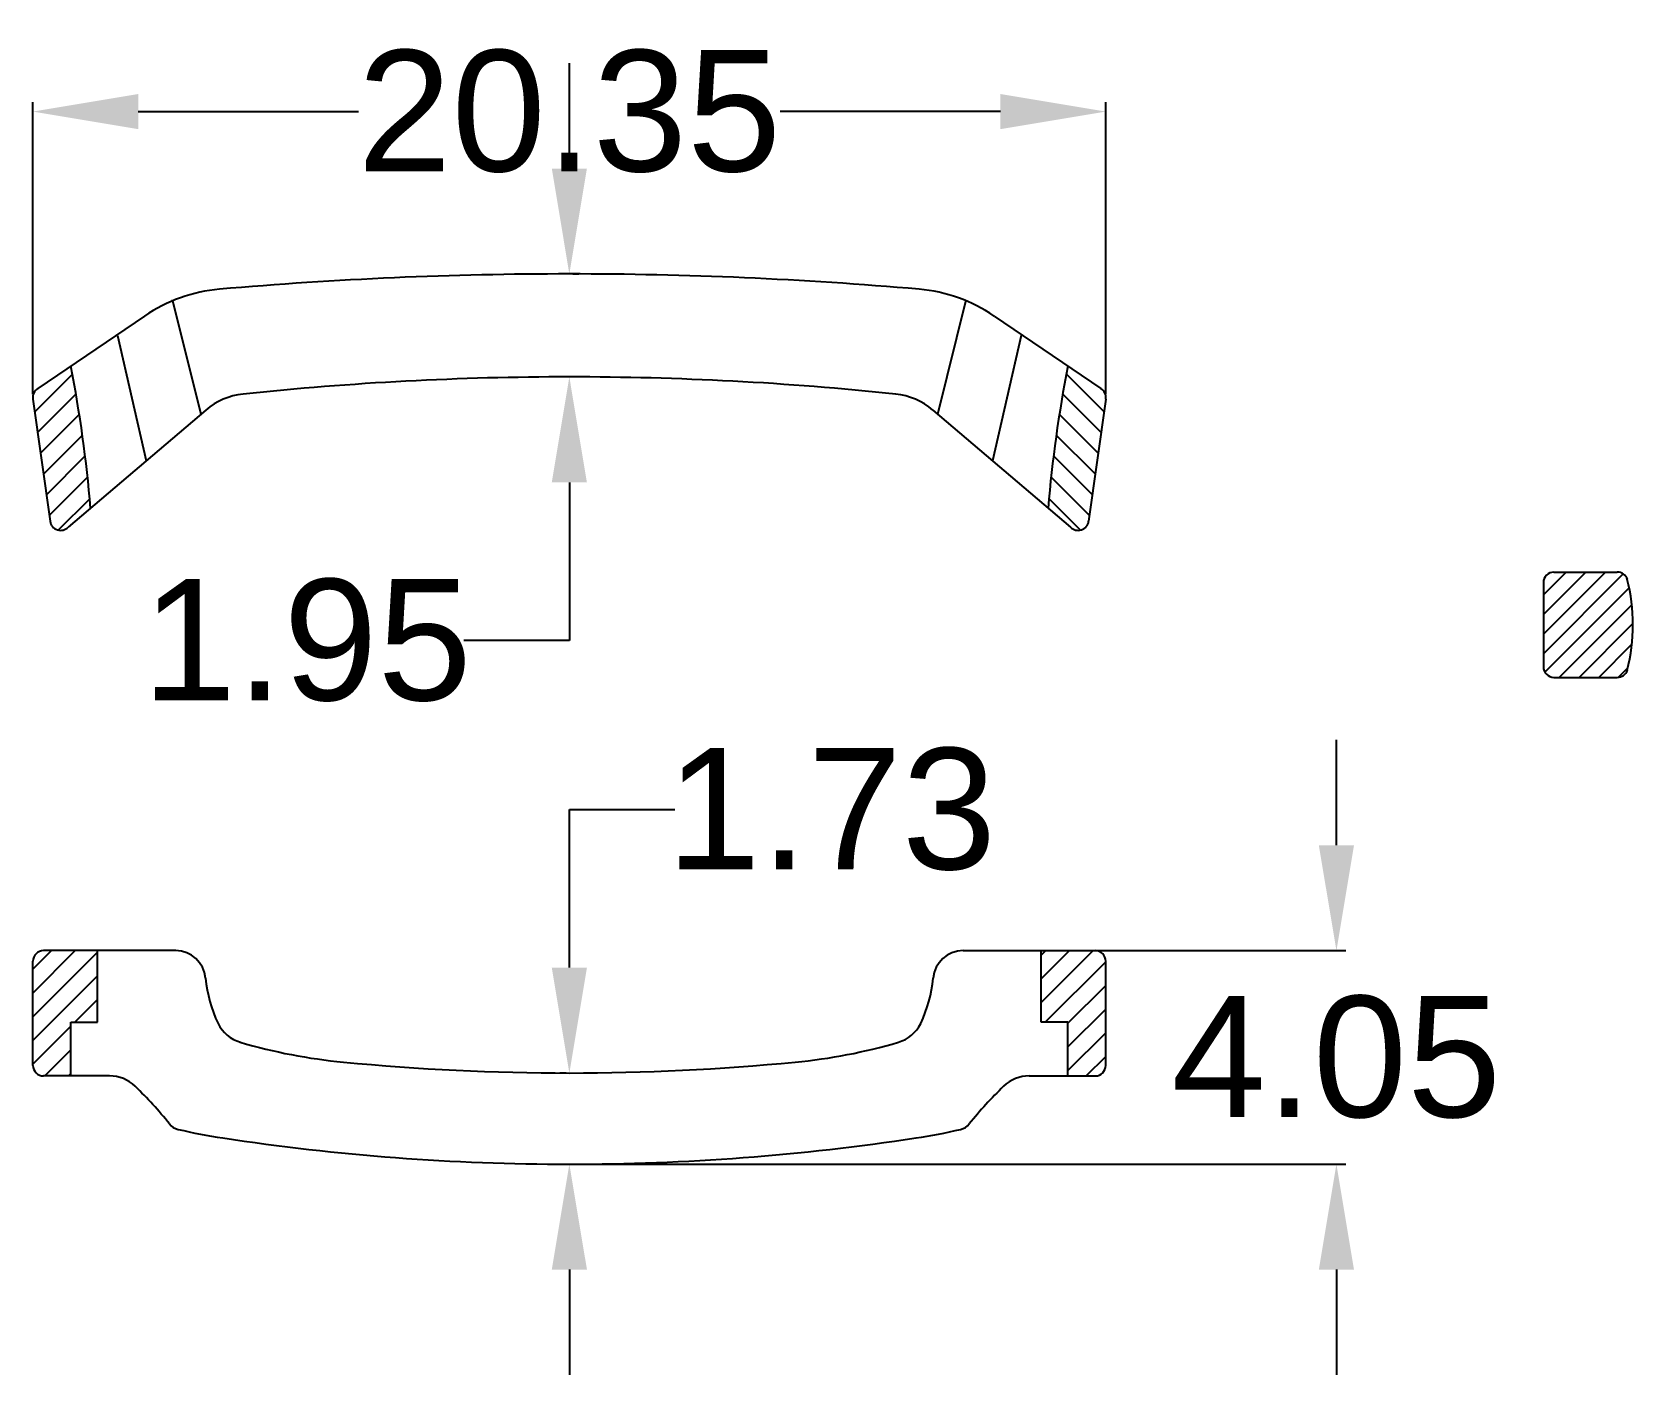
# Model space of a CAD drawing. Header units: millimetres. Extents: x 2939.3 to 2969.7, y 1611.7 to 1637.2.
import ezdxf

# ---------------------------------------------------------------- set-up
doc = ezdxf.new("R2010")
doc.units = ezdxf.units.MM
doc.linetypes.add('PHANTOM2', pattern=[1.25, 0.625, -0.125, 0.125, -0.125, 0.125, -0.125])
doc.layers.add('Section Line', color=6, linetype='PHANTOM2')
doc.styles.get("Standard").update_dxf_attribs({"font": 'arial.ttf'})
doc.dimstyles.new('Standard$0', dxfattribs={"dimtxt": 2.3, "dimasz": 2, "dimexe": 1, "dimexo": 1, "dimgap": 1, "dimtad": 0, "dimtih": 1, "dimtoh": 1, "dimdec": 1, "dimzin": 0, "dimdsep": 46, "dimtxsty": 'Standard', "dimcen": 0, "dimclrd": 4, "dimclre": 4, "dimclrt": 4, "dimadec": 1, "dimazin": 0, "dimtfac": 1, "dimtdec": 1, "dimtofl": 0, "dimtmove": 0, "dimatfit": 0, "dimfxl": 1, "dimtolj": 1, "dimtzin": 0, "dimarcsym": 0})
pattern_1 = [(45, (-26105.49574, 1575.90514), (-0.224506403, 0.224506403), [])]

# ---------------------------------------------------------------- blocks, each defined once
blk = doc.blocks.new('*D7')
at = {"color": 0, "lineweight": -2, "transparency": 16777216}
for p, q in [((2949.487, 1634.615), (2949.487, 1636.615)), ((2949.55, 1632.615), (2949.667, 1632.615)), ((2949.425, 1630.662), (2949.307, 1630.662)), ((2949.487, 1628.662), (2949.487, 1625.662)), ((2949.487, 1625.662), (2947.487, 1625.662))]:
    blk.add_line(p, q, dxfattribs=at)
at = {"color": 0, "transparency": 16777216}
for points in [[(2949.154, 1634.615), (2949.82, 1634.615), (2949.487, 1632.615)], [(2949.154, 1628.662), (2949.82, 1628.662), (2949.487, 1630.662)]]:
    blk.add_solid(points, dxfattribs=at)
at = {"layer": 'Defpoints', "color": 0, "transparency": 16777216}
for p in [(2949.487, 1632.615), (2949.487, 1630.662), (2949.487, 1630.662)]:
    blk.add_point(p, dxfattribs=at)
at = {"color": 0, "lineweight": 9, "transparency": 16777216, "insert": (2944.51, 1625.662), "char_height": 2.3, "attachment_point": 5}
blk.add_mtext('\\A1;1.95', dxfattribs=at)
blk = doc.blocks.new('*D8')
at = {"color": 0, "lineweight": -2, "transparency": 16777216}
for p, q in [((2939.31, 1630.333), (2939.31, 1635.875)), ((2959.664, 1630.333), (2959.664, 1635.875)), ((2941.31, 1635.695), (2945.488, 1635.695)), ((2957.664, 1635.695), (2953.486, 1635.695))]:
    blk.add_line(p, q, dxfattribs=at)
at = {"color": 0, "transparency": 16777216}
for points in [[(2941.31, 1636.028), (2941.31, 1635.362), (2939.31, 1635.695)], [(2957.664, 1636.028), (2957.664, 1635.362), (2959.664, 1635.695)]]:
    blk.add_solid(points, dxfattribs=at)
at = {"layer": 'Defpoints', "color": 0, "transparency": 16777216}
for p in [(2959.664, 1635.695), (2939.31, 1630.27), (2959.664, 1630.27)]:
    blk.add_point(p, dxfattribs=at)
at = {"color": 0, "lineweight": 9, "transparency": 16777216, "insert": (2949.487, 1635.695), "char_height": 2.3, "attachment_point": 5}
blk.add_mtext('\\A1;20.35', dxfattribs=at)
blk = doc.blocks.new('*D9')
at = {"color": 0, "lineweight": -2, "transparency": 16777216}
for p, q in [((2949.487, 1619.457), (2949.487, 1622.457)), ((2949.487, 1622.457), (2951.487, 1622.457)), ((2949.425, 1617.457), (2949.307, 1617.457)), ((2949.549, 1615.73), (2949.667, 1615.73)), ((2949.487, 1613.73), (2949.487, 1611.73))]:
    blk.add_line(p, q, dxfattribs=at)
at = {"color": 0, "transparency": 16777216}
for points in [[(2949.154, 1619.457), (2949.821, 1619.457), (2949.487, 1617.457)], [(2949.154, 1613.73), (2949.821, 1613.73), (2949.487, 1615.73)]]:
    blk.add_solid(points, dxfattribs=at)
at = {"layer": 'Defpoints', "color": 0, "transparency": 16777216}
for p in [(2949.487, 1617.457), (2949.487, 1615.73), (2949.487, 1615.73)]:
    blk.add_point(p, dxfattribs=at)
at = {"color": 0, "lineweight": 9, "transparency": 16777216, "insert": (2954.456, 1622.457), "char_height": 2.3, "attachment_point": 5}
blk.add_mtext('\\A1;1.73', dxfattribs=at)
blk = doc.blocks.new('*D6')
at = {"color": 0, "lineweight": -2, "transparency": 16777216}
for p, q in [((2964.037, 1621.779), (2964.037, 1623.779)), ((2957.797, 1619.779), (2964.217, 1619.779)), ((2949.549, 1615.73), (2964.217, 1615.73)), ((2964.037, 1613.73), (2964.037, 1611.73))]:
    blk.add_line(p, q, dxfattribs=at)
at = {"color": 0, "transparency": 16777216}
for points in [[(2963.703, 1621.779), (2964.37, 1621.779), (2964.037, 1619.779)], [(2963.703, 1613.73), (2964.37, 1613.73), (2964.037, 1615.73)]]:
    blk.add_solid(points, dxfattribs=at)
at = {"layer": 'Defpoints', "color": 0, "transparency": 16777216}
for p in [(2957.735, 1619.779), (2964.037, 1619.779), (2949.487, 1615.73)]:
    blk.add_point(p, dxfattribs=at)
at = {"color": 0, "lineweight": 9, "transparency": 16777216, "insert": (2964.037, 1617.755), "char_height": 2.3, "attachment_point": 5}
blk.add_mtext('\\A1;4.05', dxfattribs=at)

msp = doc.modelspace()

# ---------------------------------------------------------------- hatches: boundary and pattern name
h = msp.add_hatch()
h.set_pattern_fill('ANSI31', color=1, scale=0.1, style=0)
h.set_pattern_definition([(45, (-26105.49574, 1577.01886), (-0.224506403, 0.224506403), [])])
h.paths.add_polyline_path([(2939.404, 1630.44), (2940.031, 1630.866, -0.0272), (2940.406, 1628.175), (2939.981, 1627.813, -0.628767), (2939.637, 1627.923), (2939.295, 1630.366), (2939.392, 1630.431, -0.018996)])
h = msp.add_hatch()
h.set_pattern_fill('ANSI31', color=1, scale=0.1, style=0)
h.set_pattern_definition([(135, (32004.47004, 1577.01886), (0.224506403, 0.224506403), [])])
h.paths.add_polyline_path([(2958.993, 1627.813), (2958.568, 1628.175, -0.0272), (2958.943, 1630.866), (2959.57, 1630.44, -0.295907), (2959.662, 1630.243), (2959.337, 1627.923, -0.628767)])
h = msp.add_hatch()
h.set_pattern_fill('ANSI31', color=1, scale=0.1, style=0)
h.set_pattern_definition(pattern_1)
h.paths.add_polyline_path([(2940.537, 1619.779), (2939.512, 1619.779, 0.414214), (2939.312, 1619.579), (2939.312, 1617.603, 0.414214), (2939.512, 1617.403), (2940.031, 1617.403), (2940.031, 1618.421), (2940.537, 1618.421)])
h = msp.add_hatch()
h.set_pattern_fill('ANSI31', color=1, scale=0.1, style=0)
h.set_pattern_definition(pattern_1)
h.paths.add_polyline_path([(2958.943, 1618.421), (2958.943, 1617.403), (2959.462, 1617.403, 0.414214), (2959.662, 1617.603), (2959.662, 1619.579, 0.414214), (2959.462, 1619.779), (2958.437, 1619.779), (2958.437, 1618.421)])
at = {"layer": 'Section Line', "linetype": 'Continuous', "ltscale": 2}
h = msp.add_hatch(dxfattribs=at)
h.set_pattern_fill('ANSI31', color=256, scale=0.08325)
h.set_pattern_definition([(45, (1715.38888, 2051.58506), (-0.18690158, 0.18690158), [])])
edge = h.paths.add_edge_path()
edge.add_line((2967.962, 1626.759), (2967.962, 1625.163))
edge.add_arc((2968.162, 1625.163), 0.2, 180, 270)
edge.add_line((2968.162, 1624.963), (2969.365, 1624.963))
edge.add_arc((2969.365, 1625.163), 0.2, 270, 341.767)
edge.add_arc((2966.115, 1625.961), 3.545, 345.9516, 374.0484)
edge.add_arc((2969.365, 1626.759), 0.2, 18.233, 90)
edge.add_line((2969.365, 1626.959), (2968.162, 1626.959))
edge.add_arc((2968.162, 1626.759), 0.2, 90, 180)

# ---------------------------------------------------------------- linework, layer by layer
for p, q in [((2942.501, 1629.955), (2941.962, 1632.124)), ((2956.474, 1629.955), (2957.013, 1632.124)), ((2941.429, 1631.817), (2939.404, 1630.44)), ((2957.545, 1631.817), (2959.57, 1630.44)), ((2940.917, 1631.449), (2941.461, 1629.071)), ((2958.057, 1631.449), (2957.514, 1629.071)), ((2939.312, 1630.243), (2939.637, 1627.923)), ((2959.662, 1630.243), (2959.337, 1627.923)), ((2942.593, 1630.033), (2939.981, 1627.813)), ((2956.381, 1630.033), (2958.993, 1627.813)), ((2967.962, 1626.759), (2967.962, 1625.163)), ((2968.162, 1626.959), (2969.365, 1626.959)), ((2968.162, 1624.963), (2969.365, 1624.963)), ((2942.02, 1619.779), (2939.512, 1619.779)), ((2940.537, 1618.421), (2940.537, 1619.779)), ((2956.955, 1619.779), (2959.462, 1619.779)), ((2958.437, 1618.421), (2958.437, 1619.779)), ((2939.312, 1617.603), (2939.312, 1619.579)), ((2959.662, 1617.603), (2959.662, 1619.579)), ((2940.031, 1617.403), (2940.031, 1618.421)), ((2940.031, 1618.421), (2940.537, 1618.421)), ((2958.943, 1618.421), (2958.437, 1618.421)), ((2958.943, 1617.403), (2958.943, 1618.421)), ((2940.765, 1617.403), (2939.512, 1617.403)), ((2958.209, 1617.403), (2959.462, 1617.403))]:
    msp.add_line(p, q)
for centre, radius, start, end in [((2949.484, 1556.784), 75.831, 89.99742, 95.01572), ((2949.491, 1556.784), 75.831, 84.98428, 90.00258), ((2943.116, 1629.336), 3, 95.0157, 124.2214), ((2955.858, 1629.336), 3, 55.7786, 84.9843), ((2915.498, 1626.078), 24.996, 4.8123, 11.0445), ((2983.476, 1626.078), 24.996, 168.9555, 175.1877), ((2939.51, 1630.27), 0.2, 122.0448, 187.9802), ((2949.485, 1571.914), 58.748, 89.99769, 96.04505), ((2949.49, 1571.914), 58.748, 83.95495, 90.00231), ((2959.464, 1630.27), 0.2, 352.0198, 57.9552), ((2943.435, 1629.043), 1.3, 96.0451, 130.3608), ((2955.539, 1629.043), 1.3, 49.6392, 83.9549), ((2939.836, 1627.951), 0.2, 187.9802, 316.6215), ((2959.139, 1627.951), 0.2, 223.3785, 352.0198), ((2968.162, 1626.759), 0.2, 90, 180), ((2969.365, 1626.759), 0.2, 18.233, 90), ((2966.115, 1625.961), 3.545, 345.9516, 14.0484), ((2968.162, 1625.163), 0.2, 180, 270), ((2969.365, 1625.163), 0.2, 270, 341.767), ((2939.512, 1619.579), 0.2, 90, 180), ((2942.016, 1619.206), 0.573, 5.1578, 89.642), ((2956.958, 1619.206), 0.573, 90.358, 174.8422), ((2959.462, 1619.579), 0.2, 0, 90), ((2945.074, 1619.482), 2.497, 185.1575, 205.7095), ((2953.901, 1619.482), 2.497, 334.2905, 354.8425), ((2943.436, 1618.694), 0.679, 205.7093, 253.7822), ((2955.539, 1618.694), 0.679, 286.2178, 334.2907), ((2946.241, 1628.339), 10.725, 253.7829, 264.4432), ((2952.733, 1628.339), 10.725, 275.5568, 286.2171), ((2949.487, 1661.704), 44.246, 264.4435, 270.0001), ((2949.487, 1661.704), 44.246, 269.9999, 275.5565), ((2939.512, 1617.603), 0.2, 180, 270), ((2940.765, 1616.703), 0.7, 45.9884, 90), ((2958.209, 1616.703), 0.7, 90, 134.0116), ((2959.462, 1617.603), 0.2, 270, 0), ((2935.977, 1611.746), 7.592, 38.7088, 45.9884), ((2962.998, 1611.746), 7.592, 134.0116, 141.2912), ((2942.135, 1616.681), 0.3, 218.7088, 256.8242), ((2956.839, 1616.681), 0.3, 283.1758, 321.2912), ((2944.54, 1626.954), 10.851, 256.8242, 261.371), ((2949.487, 1659.549), 43.819, 261.3709, 270.0006), ((2949.488, 1659.549), 43.819, 269.9994, 278.6291), ((2954.434, 1626.954), 10.851, 278.629, 283.1758)]:
    msp.add_arc(centre, radius, start, end)

# ---------------------------------------------------------------- dimensions: what is measured, and where the dimension line sits
at = {"color": 3, "lineweight": 9}
dim = msp.add_linear_dim(base=(2959.664, 1635.695), p1=(2939.31, 1630.27), p2=(2959.664, 1630.27), dimstyle='Standard$0', override={"dimexe": 0.18, "dimexo": 0.0625, "dimgap": 0.09, "dimdec": 2, "dimcen": 0.09, "dimclrd": 0, "dimclre": 0, "dimclrt": 0, "dimtdec": 2, "dimatfit": 3, "dimfxl": 1.25}, dxfattribs=at)
dim.commit()
dim.dimension.update_dxf_attribs({"geometry": '*D8', "text_midpoint": (2949.487, 1635.695), "dimtype": 160})
for base, p1, p2, picture, middle in [((2949.487, 1630.662), (2949.487, 1632.615), (2949.487, 1630.662), '*D7', (2944.51, 1625.662)), ((2949.487, 1615.73), (2949.487, 1617.457), (2949.487, 1615.73), '*D9', (2954.456, 1622.457))]:
    dim = msp.add_linear_dim(base=base, p1=p1, p2=p2, angle=90, dimstyle='Standard$0', override={"dimexe": 0.18, "dimexo": 0.0625, "dimgap": 0.09, "dimdec": 2, "dimcen": 0.09, "dimclrd": 0, "dimclre": 0, "dimclrt": 0, "dimtdec": 2, "dimatfit": 3, "dimfxl": 1.25}, dxfattribs=at)
    dim.commit()
    dim.dimension.update_dxf_attribs({"geometry": picture, "text_midpoint": middle, "dimtype": 160})
dim = msp.add_linear_dim(base=(2964.037, 1619.779), p1=(2949.487, 1615.73), p2=(2957.735, 1619.779), angle=90, dimstyle='Standard$0', override={"dimexe": 0.18, "dimexo": 0.0625, "dimgap": 0.09, "dimdec": 2, "dimcen": 0.09, "dimclrd": 0, "dimclre": 0, "dimclrt": 0, "dimtdec": 2, "dimatfit": 3, "dimfxl": 1.25}, dxfattribs=at)
dim.commit()
dim.dimension.update_dxf_attribs({"geometry": '*D6', "text_midpoint": (2964.037, 1617.755)})

doc.saveas('drawing.dxf')
